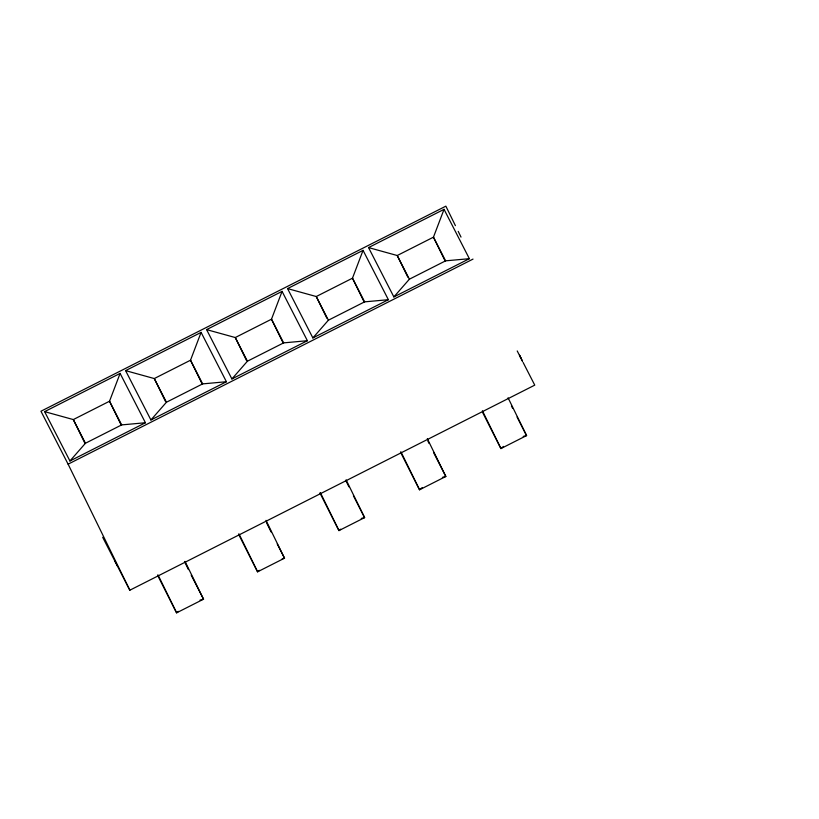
<?xml version="1.0" encoding="UTF-8"?>
<svg xmlns="http://www.w3.org/2000/svg" width="819" height="819" viewBox="0 0 819 819"><rect width="100%" height="100%" fill="white"/><g stroke="black" fill="none" stroke-linecap="round" stroke-linejoin="round"><path stroke-width="1.23" d="M120.106 373.403L109.521 401.228L73.311 419.574L44.615 411.64L69.932 460.984L145.424 422.747L120.106 373.403L44.615 411.64M201.095 332.391L190.51 360.217L154.289 378.562L125.594 370.628L150.911 419.973L226.413 381.736L201.095 332.391L125.594 370.628M282.074 291.38L271.488 319.205L235.278 337.541L206.583 329.617L231.9 378.951L307.391 340.714L282.074 291.38L206.583 329.617M363.052 250.358L352.477 278.184L316.257 296.529L287.561 288.595L312.878 337.94L388.37 299.703L363.052 250.358L287.561 288.595M444.041 209.347L433.456 237.172L397.235 255.518L368.54 247.584L393.867 296.928L469.359 258.691L444.041 209.347L368.54 247.584M69.932 460.984L85.452 443.243L121.673 424.897L145.424 422.747M150.911 419.973L166.441 402.231L202.651 383.886L226.413 381.736M231.9 378.951L247.42 361.21L283.64 342.874L307.391 340.714M312.878 337.94L328.399 320.198L364.619 301.853L388.37 299.703M393.867 296.928L409.387 279.187L445.597 260.841L469.359 258.691M340.684 529.166L338.964 530.599L319.912 492.956M503.501 446.416L500.931 448.577L482.432 412.07M422.194 487.602L419.543 489.793L400.491 452.139M178.409 611.353L176.597 612.837L157.545 575.184M259.398 570.331L257.575 571.826L238.524 534.172M523.116 362.448L534.756 385.135L129.842 590.212L68.11 464.168L473.024 259.091M282.186 558.793L284.521 558.179L266.001 520.362M200.031 600.112L203.542 599.191L185.022 561.384M442.403 477.364L445.833 476.474L427.313 438.667M523.218 436.435L526.576 435.585L508.056 397.768M361.251 518.468L364.609 517.618L346.089 479.801M520.843 357.862L519.492 355.221L522.532 361.312L517.219 350.952M445.597 260.841L433.456 237.172L445.208 261.159M517.055 417.035L526.576 435.585L500.931 448.577L482.411 410.759M409.387 279.187L397.235 255.518L407.872 277.211M364.619 301.853L352.477 278.184L364.22 302.17M433.517 452.467L445.833 476.474L419.543 489.793L401.023 451.975M328.399 320.198L316.257 296.529L326.883 318.233M283.64 342.874L271.488 319.205L283.241 343.181M353.409 495.792L364.609 517.618L338.964 530.599L320.444 492.792M247.42 361.21L235.278 337.541L246.458 360.391M202.651 383.886L190.51 360.217L202.252 384.203M277.242 543.99L284.521 558.179L257.575 571.826L239.056 534.008M166.441 402.231L154.289 378.562L165.479 401.402M121.673 424.897L109.521 401.228L121.273 425.215M191.216 575.184L203.542 599.191L176.597 612.837L158.077 575.02M85.452 443.243L73.311 419.574L85.053 443.56M68.11 464.168L40.95 411.24L445.864 206.163L455.405 225.645M115.929 562.94L114.578 560.298L117.629 566.39M102.682 537.284L129.842 590.212M458.21 231.367L461.015 237.1M511.455 405.958L512.571 408.251M427.907 441.113L429.033 443.407M346.12 481.111L348.925 486.834M266.595 522.819L271.079 531.981M184.49 561.537L188.411 569.563"/></g></svg>
